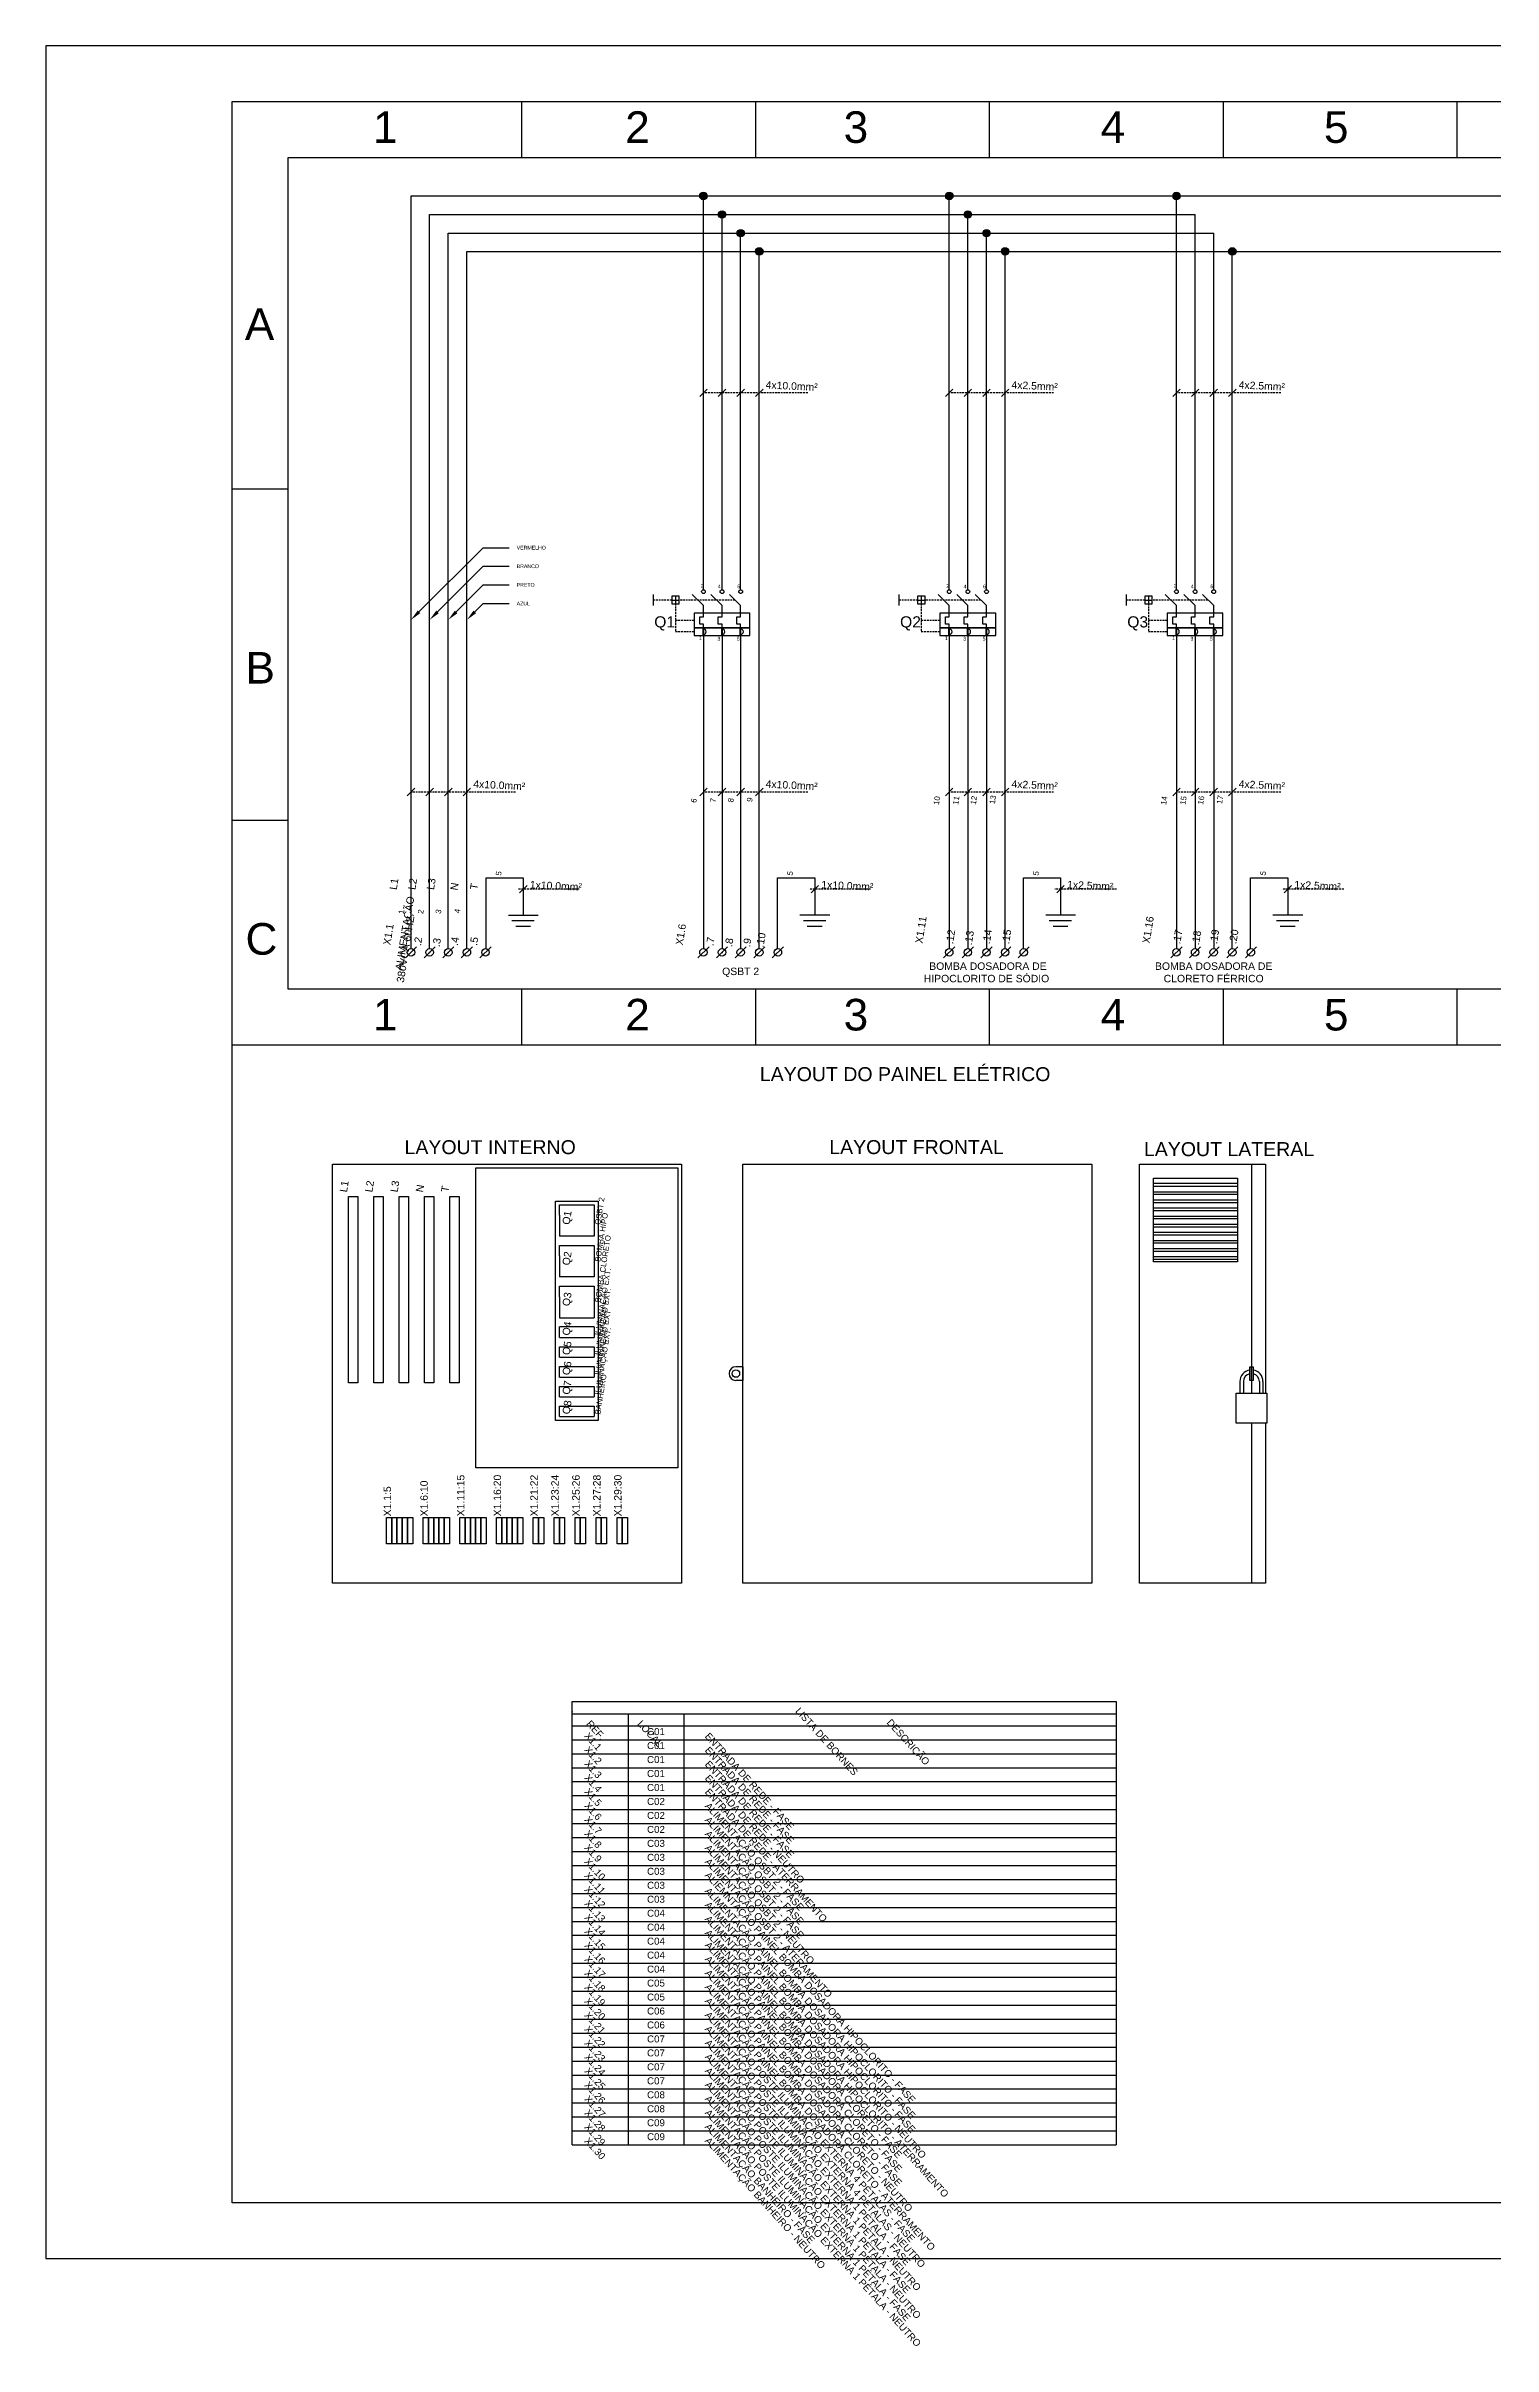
# Model space of a CAD drawing. Header units: millimetres. Extents: x 100 to 940, y 77 to 694.
# Drawn here: x 100 to 489, y 77 to 694 of the extents above; entities that cross this region are included whole.
import ezdxf
from ezdxf import colors
from ezdxf.entities.mleader import LeaderData, LeaderLine
from ezdxf.enums import TextEntityAlignment as Align
from ezdxf.math import Vec2, Vec3

# ---------------------------------------------------------------- set-up
doc = ezdxf.new("R2010")
doc.units = ezdxf.units.MM
doc.linetypes.add('DASHED', pattern=[0.75, 0.5, -0.25])
doc.styles.add('Annotative', font='arial.ttf')
doc.styles.add('Notes', font='arial.ttf', dxfattribs={"height": 3})

msp = doc.modelspace()

# ---------------------------------------------------------------- hatches: boundary and pattern name
h = msp.add_hatch(color=256)
h.dxf.hatch_style = 1
h.paths.add_polyline_path([(277.51, 653.7, 1), (275.51, 653.7, 1)])
h = msp.add_hatch(color=256)
h.dxf.hatch_style = 1
h.paths.add_polyline_path([(343.51, 653.7, 1), (341.51, 653.7, 1)])
h = msp.add_hatch(color=256)
h.dxf.hatch_style = 1
h.paths.add_polyline_path([(404.51, 653.7, 1), (402.51, 653.7, 1)])
h = msp.add_hatch(color=256)
h.dxf.hatch_style = 1
h.paths.add_polyline_path([(282.51, 648.7, 1), (280.51, 648.7, 1)])
h = msp.add_hatch(color=256)
h.dxf.hatch_style = 1
h.paths.add_polyline_path([(348.51, 648.7, 1), (346.51, 648.7, 1)])
h = msp.add_hatch(color=256)
h.dxf.hatch_style = 1
h.paths.add_polyline_path([(287.51, 643.7, 1), (285.51, 643.7, 1)])
h = msp.add_hatch(color=256)
h.dxf.hatch_style = 1
h.paths.add_polyline_path([(353.51, 643.7, 1), (351.51, 643.7, 1)])
h = msp.add_hatch(color=256)
h.dxf.hatch_style = 1
h.paths.add_polyline_path([(292.51, 638.8, 1), (290.51, 638.8, 1)])
h = msp.add_hatch(color=256)
h.dxf.hatch_style = 1
h.paths.add_polyline_path([(358.51, 638.8, 1), (356.51, 638.8, 1)])
h = msp.add_hatch(color=256)
h.dxf.hatch_style = 1
h.paths.add_polyline_path([(419.51, 638.8, 1), (417.51, 638.8, 1)])

# ---------------------------------------------------------------- linework, layer by layer
for p, q in [((227.78, 664), (227.78, 679)), ((290.56, 664), (290.56, 679)), ((353.33, 664), (353.33, 679)), ((416.11, 664), (416.11, 679)), ((478.89, 664), (478.89, 679)), ((198.01, 653.7), (674.51, 653.7)), ((198.01, 451.64), (198.01, 653.7)), ((203.01, 648.7), (408.51, 648.7)), ((203.01, 451.64), (203.01, 648.7)), ((276.51, 547.96), (276.51, 653.7)), ((281.51, 547.96), (281.51, 648.7)), ((342.51, 547.96), (342.51, 653.7)), ((347.51, 547.96), (347.51, 648.7)), ((403.51, 547.96), (403.51, 653.7)), ((408.51, 547.96), (408.51, 648.7)), ((208.01, 643.7), (413.51, 643.7)), ((208.01, 451.64), (208.01, 643.7)), ((286.51, 547.96), (286.51, 643.7)), ((352.51, 547.96), (352.51, 643.7)), ((413.51, 547.96), (413.51, 643.7)), ((213.01, 451.64), (213.01, 638.8)), ((213.01, 638.8), (679.51, 638.8)), ((291.51, 451.64), (291.51, 638.8)), ((357.51, 451.64), (357.51, 638.8)), ((418.51, 451.64), (418.51, 638.8)), ((277.51, 601.83), (275.51, 599.83)), ((282.51, 601.83), (280.51, 599.83)), ((287.51, 601.83), (285.51, 599.83)), ((292.51, 601.83), (290.51, 599.83)), ((343.51, 601.83), (341.51, 599.83)), ((348.51, 601.83), (346.51, 599.83)), ((353.51, 601.83), (351.51, 599.83)), ((358.51, 601.83), (356.51, 599.83)), ((404.51, 601.83), (402.51, 599.83)), ((409.51, 601.83), (407.51, 599.83)), ((414.51, 601.83), (412.51, 599.83)), ((419.51, 601.83), (417.51, 599.83)), ((165, 575), (150, 575)), ((263.01, 546.72), (263.01, 543.72)), ((268.01, 545.22), (270.01, 545.22)), ((269.01, 546.22), (269.01, 544.22)), ((276.51, 543.72), (273.51, 546.72)), ((276.51, 541.72), (276.51, 543.72)), ((281.51, 543.72), (278.51, 546.72)), ((281.51, 541.72), (281.51, 543.72)), ((286.51, 543.72), (283.51, 546.72)), ((286.51, 541.72), (286.51, 543.72)), ((329.01, 546.72), (329.01, 543.72)), ((334.01, 545.22), (336.01, 545.22)), ((335.01, 546.22), (335.01, 544.22)), ((342.51, 543.72), (339.51, 546.72)), ((342.51, 541.72), (342.51, 543.72)), ((347.51, 543.72), (344.51, 546.72)), ((347.51, 541.72), (347.51, 543.72)), ((352.51, 543.72), (349.51, 546.72)), ((352.51, 541.72), (352.51, 543.72)), ((390.01, 546.72), (390.01, 543.72)), ((395.01, 545.22), (397.01, 545.22)), ((396.01, 546.22), (396.01, 544.22)), ((403.51, 543.72), (400.51, 546.72)), ((403.51, 541.72), (403.51, 543.72)), ((408.51, 543.72), (405.51, 546.72)), ((408.51, 541.72), (408.51, 543.72)), ((413.51, 543.72), (410.51, 546.72)), ((413.51, 541.72), (413.51, 543.72)), ((275.51, 538.72), (275.51, 540.72)), ((275.51, 540.72), (276.51, 540.71)), ((276.51, 538.72), (275.51, 538.72)), ((276.51, 540.71), (276.51, 541.72)), ((276.51, 537.72), (276.51, 538.72)), ((280.51, 538.72), (280.51, 540.72)), ((280.51, 540.72), (281.51, 540.72)), ((281.51, 538.72), (280.51, 538.72)), ((281.51, 540.72), (281.51, 541.72)), ((281.51, 537.72), (281.51, 538.72)), ((285.51, 538.72), (285.51, 540.72)), ((285.51, 540.72), (286.51, 540.72)), ((286.51, 538.72), (285.51, 538.72)), ((286.51, 540.72), (286.51, 541.72)), ((286.51, 537.72), (286.51, 538.72)), ((341.51, 538.72), (341.51, 540.72)), ((341.51, 540.72), (342.51, 540.71)), ((342.51, 538.72), (341.51, 538.72)), ((342.51, 540.71), (342.51, 541.72)), ((342.51, 537.72), (342.51, 538.72)), ((346.51, 538.72), (346.51, 540.72)), ((346.51, 540.72), (347.51, 540.72)), ((347.51, 538.72), (346.51, 538.72)), ((347.51, 540.72), (347.51, 541.72)), ((347.51, 537.72), (347.51, 538.72)), ((351.51, 538.72), (351.51, 540.72)), ((351.51, 540.72), (352.51, 540.72)), ((352.51, 538.72), (351.51, 538.72)), ((352.51, 540.72), (352.51, 541.72)), ((352.51, 537.72), (352.51, 538.72)), ((402.51, 538.72), (402.51, 540.72)), ((402.51, 540.72), (403.51, 540.71)), ((403.51, 538.72), (402.51, 538.72)), ((403.51, 540.71), (403.51, 541.72)), ((403.51, 537.72), (403.51, 538.72)), ((407.51, 538.72), (407.51, 540.72)), ((407.51, 540.72), (408.51, 540.72)), ((408.51, 538.72), (407.51, 538.72)), ((408.51, 540.72), (408.51, 541.72)), ((408.51, 537.72), (408.51, 538.72)), ((412.51, 538.72), (412.51, 540.72)), ((412.51, 540.72), (413.51, 540.72)), ((413.51, 538.72), (412.51, 538.72)), ((413.51, 540.72), (413.51, 541.72)), ((413.51, 537.72), (413.51, 538.72)), ((276.51, 535.72), (276.51, 451.64)), ((281.51, 535.72), (281.51, 451.64)), ((286.51, 535.72), (286.51, 451.64)), ((342.51, 535.72), (342.51, 533.72)), ((342.51, 535.72), (342.51, 451.64)), ((347.51, 535.72), (347.51, 533.72)), ((347.51, 535.72), (347.51, 451.64)), ((352.51, 535.72), (352.51, 533.72)), ((352.51, 535.72), (352.51, 451.64)), ((403.51, 535.72), (403.51, 533.72)), ((403.51, 535.72), (403.51, 451.64)), ((408.51, 535.72), (408.51, 533.72)), ((408.51, 535.72), (408.51, 451.64)), ((413.51, 535.72), (413.51, 533.72)), ((413.51, 535.72), (413.51, 451.64)), ((199.01, 494.68), (197.01, 492.68)), ((204.01, 494.68), (202.01, 492.68)), ((209.01, 494.68), (207.01, 492.68)), ((214.01, 494.68), (212.01, 492.68)), ((277.51, 494.68), (275.51, 492.68)), ((282.51, 494.68), (280.51, 492.68)), ((287.51, 494.68), (285.51, 492.68)), ((292.51, 494.68), (290.51, 492.68)), ((343.51, 494.68), (341.51, 492.68)), ((348.51, 494.68), (346.51, 492.68)), ((353.51, 494.68), (351.51, 492.68)), ((358.51, 494.68), (356.51, 492.68)), ((404.51, 494.68), (402.51, 492.68)), ((409.51, 494.68), (407.51, 492.68)), ((414.51, 494.68), (412.51, 492.68)), ((419.51, 494.68), (417.51, 492.68)), ((165, 486), (150, 486)), ((203.01, 451.64), (203.01, 483.4)), ((208.01, 451.64), (208.01, 483.4)), ((218.15, 451.65), (218.15, 470.65)), ((218.15, 470.65), (228.15, 470.65)), ((228.15, 470.65), (228.15, 460.65)), ((296.41, 451.68), (296.41, 470.68)), ((296.41, 470.68), (306.41, 470.68)), ((306.41, 470.68), (306.41, 460.68)), ((362.41, 451.68), (362.41, 470.68)), ((362.41, 470.68), (372.41, 470.68)), ((372.41, 470.68), (372.41, 460.68)), ((423.41, 451.68), (423.41, 470.68)), ((423.41, 470.68), (433.41, 470.68)), ((433.41, 470.68), (433.41, 460.68)), ((229.15, 468.6), (227.15, 466.6)), ((307.41, 468.63), (305.41, 466.63)), ((373.41, 468.63), (371.41, 466.63)), ((434.41, 468.63), (432.41, 466.63)), ((224.15, 460.65), (232.15, 460.65)), ((225.1, 459.15), (231.1, 459.15)), ((226.11, 457.65), (230.11, 457.65)), ((302.41, 460.68), (310.41, 460.68)), ((303.36, 459.18), (309.36, 459.18)), ((304.37, 457.68), (308.37, 457.68)), ((368.41, 460.68), (376.41, 460.68)), ((369.36, 459.18), (375.36, 459.18)), ((370.37, 457.68), (374.37, 457.68)), ((429.41, 460.68), (437.41, 460.68)), ((430.36, 459.18), (436.36, 459.18)), ((431.37, 457.68), (435.37, 457.68)), ((196.51, 449.14), (199.51, 452.14)), ((201.51, 449.14), (204.51, 452.14)), ((206.51, 449.14), (209.51, 452.14)), ((211.51, 449.14), (214.51, 452.14)), ((216.51, 449.14), (219.51, 452.14)), ((275.01, 449.14), (278.01, 452.14)), ((280.01, 449.14), (283.01, 452.14)), ((285.01, 449.14), (288.01, 452.14)), ((290.01, 449.14), (293.01, 452.14)), ((295.01, 449.14), (298.01, 452.14)), ((341.01, 449.14), (344.01, 452.14)), ((346.01, 449.14), (349.01, 452.14)), ((351.01, 449.14), (354.01, 452.14)), ((356.01, 449.14), (359.01, 452.14)), ((361.01, 449.14), (364.01, 452.14)), ((402.01, 449.14), (405.01, 452.14)), ((407.01, 449.14), (410.01, 452.14)), ((412.01, 449.14), (415.01, 452.14)), ((417.01, 449.14), (420.01, 452.14)), ((422.01, 449.14), (425.01, 452.14)), ((227.78, 425.74), (227.78, 440.74)), ((290.56, 425.74), (290.56, 440.74)), ((353.33, 425.74), (353.33, 440.74)), ((416.11, 425.74), (416.11, 440.74)), ((478.89, 425.74), (478.89, 440.74)), ((165, 425.74), (150, 425.74)), ((730, 425.74), (165, 425.74)), ((423.65, 393.82), (423.65, 332.3)), ((237.84, 382.88), (247.21, 382.88)), ((237.84, 380.07), (237.84, 382.88)), ((247.21, 382.88), (247.21, 380.07)), ((419.9, 388.56), (397.37, 388.56)), ((397.37, 387.89), (419.9, 387.89)), ((397.37, 386.38), (419.9, 386.38)), ((397.37, 385.71), (419.9, 385.71)), ((397.37, 384.21), (419.9, 384.21)), ((397.37, 383.53), (419.9, 383.53)), ((237.84, 380.07), (237.84, 374.44)), ((247.21, 380.07), (247.21, 374.44)), ((397.37, 382.03), (419.9, 382.03)), ((397.37, 381.35), (419.9, 381.35)), ((397.37, 379.85), (419.9, 379.85)), ((397.37, 379.17), (419.9, 379.17)), ((397.37, 377.67), (419.9, 377.67)), ((397.37, 377), (419.9, 377)), ((247.21, 374.44), (237.84, 374.44)), ((237.84, 371.94), (247.21, 371.94)), ((237.84, 369.13), (237.84, 371.94)), ((247.21, 371.94), (247.21, 369.13)), ((397.37, 375.5), (419.9, 375.5)), ((397.37, 374.82), (419.9, 374.82)), ((397.37, 373.32), (419.9, 373.32)), ((397.37, 372.64), (419.9, 372.64)), ((397.37, 371.14), (419.9, 371.14)), ((397.37, 370.46), (419.9, 370.46)), ((237.84, 369.13), (237.84, 363.51)), ((247.21, 369.13), (247.21, 363.51)), ((397.37, 368.96), (419.9, 368.96)), ((397.37, 368.29), (419.9, 368.29)), ((247.21, 363.51), (237.84, 363.51)), ((237.84, 361.01), (247.21, 361.01)), ((237.84, 358.19), (237.84, 361.01)), ((237.84, 358.19), (237.84, 352.57)), ((247.21, 361.01), (247.21, 358.19)), ((247.21, 358.19), (247.21, 352.57)), ((237.84, 352.57), (247.21, 352.57)), ((247.21, 350.07), (237.84, 350.07)), ((237.84, 347.26), (237.84, 350.07)), ((237.84, 347.26), (247.21, 347.26)), ((247.21, 350.07), (247.21, 347.26)), ((237.84, 344.76), (247.21, 344.76)), ((237.84, 341.94), (237.84, 344.76)), ((237.84, 341.94), (247.21, 341.94)), ((247.21, 344.76), (247.21, 341.94)), ((237.84, 339.44), (247.21, 339.44)), ((237.84, 336.63), (237.84, 339.44)), ((237.84, 336.63), (247.21, 336.63)), ((237.84, 334.13), (247.21, 334.13)), ((237.84, 331.32), (237.84, 334.13)), ((247.21, 339.44), (247.21, 336.63)), ((247.21, 334.13), (247.21, 331.32)), ((287.08, 339.41), (285.23, 339.41)), ((287.08, 335.72), (285.23, 335.72)), ((287.08, 339.41), (287.08, 335.72)), ((237.84, 331.32), (247.21, 331.32)), ((237.84, 328.82), (247.21, 328.82)), ((237.84, 326.01), (237.84, 328.82)), ((247.21, 328.82), (247.21, 326.01)), ((237.84, 326.01), (247.21, 326.01)), ((423.65, 324.23), (423.65, 281.32)), ((241.28, 130.52), (241.28, 249.5)), ((241.28, 249.5), (387.29, 249.5)), ((387.29, 249.5), (387.29, 130.52)), ((241.28, 246.24), (387.29, 246.24)), ((241.28, 243.02), (387.29, 243.02)), ((256.28, 246.24), (256.28, 130.52)), ((271.28, 246.24), (271.28, 130.52)), ((241.28, 239.27), (387.29, 239.27)), ((241.28, 235.52), (387.29, 235.52)), ((241.28, 231.77), (387.29, 231.77)), ((241.28, 228.02), (387.29, 228.02)), ((241.28, 224.27), (387.29, 224.27)), ((241.28, 220.52), (387.29, 220.52)), ((241.28, 216.77), (387.29, 216.77)), ((241.28, 213.02), (387.29, 213.02)), ((241.28, 209.27), (387.29, 209.27)), ((241.28, 205.52), (387.29, 205.52)), ((241.28, 201.77), (387.29, 201.77)), ((241.28, 198.02), (387.29, 198.02)), ((241.28, 194.27), (387.29, 194.27)), ((241.28, 190.52), (387.29, 190.52)), ((241.28, 186.77), (387.29, 186.77)), ((241.28, 183.02), (387.29, 183.02)), ((241.28, 179.27), (387.29, 179.27)), ((241.28, 175.52), (387.29, 175.52)), ((241.28, 171.77), (387.29, 171.77)), ((241.28, 168.02), (387.29, 168.02)), ((241.28, 164.27), (387.29, 164.27)), ((241.28, 160.52), (387.29, 160.52)), ((241.28, 156.77), (387.29, 156.77)), ((241.28, 153.02), (387.29, 153.02)), ((241.28, 149.27), (387.29, 149.27)), ((241.28, 145.52), (387.29, 145.52)), ((241.28, 141.77), (387.29, 141.77)), ((241.28, 138.02), (387.29, 138.02)), ((241.28, 138.02), (387.29, 138.02)), ((241.28, 134.27), (387.29, 134.27)), ((241.28, 130.52), (387.29, 130.52))]:
    msp.add_line(p, q)
at = {"linetype": 'DASHED'}
for p, q in [((304.52, 600.83), (276.51, 600.83)), ((370.52, 600.83), (342.51, 600.83)), ((431.52, 600.83), (403.51, 600.83)), ((268.01, 545.22), (263.01, 545.22)), ((269.01, 544.22), (269.01, 536.72)), ((285.01, 545.22), (270.01, 545.22)), ((334.01, 545.22), (329.01, 545.22)), ((335.01, 544.22), (335.01, 536.72)), ((351.01, 545.22), (336.01, 545.22)), ((395.01, 545.22), (390.01, 545.22)), ((396.01, 544.22), (396.01, 536.72)), ((412.01, 545.22), (397.01, 545.22)), ((274.01, 539.72), (269.01, 539.72)), ((340.01, 539.72), (335.01, 539.72)), ((401.01, 539.72), (396.01, 539.72)), ((274.01, 536.72), (269.01, 536.72)), ((340.01, 536.72), (335.01, 536.72)), ((401.01, 536.72), (396.01, 536.72)), ((226.02, 493.68), (198.01, 493.68)), ((304.52, 493.68), (276.51, 493.68)), ((370.52, 493.68), (342.51, 493.68)), ((431.52, 493.68), (403.51, 493.68)), ((243.15, 467.6), (226.65, 467.6)), ((321.41, 467.63), (304.9, 467.63)), ((387.41, 467.63), (370.9, 467.63)), ((448.41, 467.63), (431.9, 467.63))]:
    msp.add_line(p, q, dxfattribs=at)
at = {"lineweight": 40}
for p, q in [((276.51, 535.72), (276.51, 537.72)), ((281.51, 535.72), (281.51, 537.72)), ((286.51, 535.72), (286.51, 537.72)), ((342.51, 535.72), (342.51, 537.72)), ((347.51, 535.72), (347.51, 537.72)), ((352.51, 535.72), (352.51, 537.72)), ((403.51, 535.72), (403.51, 537.72)), ((408.51, 535.72), (408.51, 537.72)), ((413.51, 535.72), (413.51, 537.72))]:
    msp.add_line(p, q, dxfattribs=at)
at = {"linetype": 'Continuous'}
for p, q in [((420.55, 335.43), (420.55, 332.3)), ((421.51, 335.43), (421.51, 332.3)), ((423.65, 335.72), (423.65, 339.41)), ((425.79, 335.43), (425.79, 332.3)), ((426.75, 335.43), (426.75, 332.3))]:
    msp.add_line(p, q, dxfattribs=at)
for points in [[(100, 100), (940, 100), (940, 693.94), (100, 693.94)], [(150, 679), (925, 679), (925, 115), (150, 115)], [(165, 664), (730, 664), (730, 440.74), (165, 440.74)], [(268.01, 544.22), (270.01, 544.22), (270.01, 546.22), (268.01, 546.22)], [(334.01, 544.22), (336.01, 544.22), (336.01, 546.22), (334.01, 546.22)], [(395.01, 544.22), (397.01, 544.22), (397.01, 546.22), (395.01, 546.22)], [(274.01, 537.72), (289.01, 537.72), (289.01, 541.72), (274.01, 541.72)], [(274.01, 535.72), (289.01, 535.72), (289.01, 537.72), (274.01, 537.72)], [(340.01, 537.72), (355.01, 537.72), (355.01, 541.72), (340.01, 541.72)], [(340.01, 535.72), (355.01, 535.72), (355.01, 537.72), (340.01, 537.72)], [(401.01, 537.72), (416.01, 537.72), (416.01, 541.72), (401.01, 541.72)], [(401.01, 535.72), (416.01, 535.72), (416.01, 537.72), (401.01, 537.72)], [(176.9, 393.82), (270.65, 393.82), (270.65, 281.32), (176.9, 281.32)], [(215.4, 392.82), (269.65, 392.82), (269.65, 312.28), (215.4, 312.28)], [(287.08, 393.82), (380.83, 393.82), (380.83, 281.32), (287.08, 281.32)], [(397.37, 390.06), (419.9, 390.06), (419.9, 367.54), (397.37, 367.54)], [(181.2, 385.06), (183.7, 385.06), (183.7, 335.06), (181.2, 335.06)], [(188, 385.06), (190.5, 385.06), (190.5, 335.06), (188, 335.06)], [(194.8, 385.06), (197.3, 385.06), (197.3, 335.06), (194.8, 335.06)], [(201.6, 385.06), (204.1, 385.06), (204.1, 335.06), (201.6, 335.06)], [(208.4, 385.06), (210.9, 385.06), (210.9, 335.06), (208.4, 335.06)], [(236.84, 383.88), (248.21, 383.88), (248.21, 325.01), (236.84, 325.01)], [(191.43, 291.86), (191.43, 298.9), (192.84, 298.9), (192.84, 291.86)], [(192.84, 291.86), (192.84, 298.9), (194.24, 298.9), (194.24, 291.86)], [(194.24, 291.86), (194.24, 298.9), (195.65, 298.9), (195.65, 291.86)], [(195.65, 291.86), (195.65, 298.9), (197.06, 298.9), (197.06, 291.86)], [(197.06, 291.86), (197.06, 298.9), (198.46, 298.9), (198.46, 291.86)], [(201.27, 291.86), (201.27, 298.9), (202.68, 298.9), (202.68, 291.86)], [(202.68, 291.86), (202.68, 298.9), (204.09, 298.9), (204.09, 291.86)], [(204.09, 291.86), (204.09, 298.9), (205.49, 298.9), (205.49, 291.86)], [(205.49, 291.86), (205.49, 298.9), (206.9, 298.9), (206.9, 291.86)], [(206.9, 291.86), (206.9, 298.9), (208.31, 298.9), (208.31, 291.86)], [(211.12, 291.86), (211.12, 298.9), (212.52, 298.9), (212.52, 291.86)], [(212.52, 291.86), (212.52, 298.9), (213.93, 298.9), (213.93, 291.86)], [(213.93, 291.86), (213.93, 298.9), (215.34, 298.9), (215.34, 291.86)], [(215.34, 291.86), (215.34, 298.9), (216.74, 298.9), (216.74, 291.86)], [(216.74, 291.86), (216.74, 298.9), (218.15, 298.9), (218.15, 291.86)], [(220.96, 291.86), (220.96, 298.9), (222.37, 298.9), (222.37, 291.86)], [(222.37, 291.86), (222.37, 298.9), (223.77, 298.9), (223.77, 291.86)], [(223.77, 291.86), (223.77, 298.9), (225.18, 298.9), (225.18, 291.86)], [(225.18, 291.86), (225.18, 298.9), (226.59, 298.9), (226.59, 291.86)], [(226.59, 291.86), (226.59, 298.9), (227.99, 298.9), (227.99, 291.86)], [(230.81, 291.86), (230.81, 298.9), (232.21, 298.9), (232.21, 291.86)], [(232.21, 291.86), (232.21, 298.9), (233.62, 298.9), (233.62, 291.86)], [(236.43, 291.86), (236.43, 298.9), (237.84, 298.9), (237.84, 291.86)], [(237.84, 291.86), (237.84, 298.9), (239.24, 298.9), (239.24, 291.86)], [(242.06, 291.86), (242.06, 298.9), (243.46, 298.9), (243.46, 291.86)], [(243.46, 291.86), (243.46, 298.9), (244.87, 298.9), (244.87, 291.86)], [(247.68, 291.86), (247.68, 298.9), (249.09, 298.9), (249.09, 291.86)], [(249.09, 291.86), (249.09, 298.9), (250.49, 298.9), (250.49, 291.86)], [(253.31, 291.86), (253.31, 298.9), (254.71, 298.9), (254.71, 291.86)], [(254.71, 291.86), (254.71, 298.9), (256.12, 298.9), (256.12, 291.86)]]:
    msp.add_lwpolyline(points, close=True)
msp.add_lwpolyline([(427.41, 324.23), (427.41, 281.32), (393.62, 281.32), (393.62, 393.82), (427.41, 393.82), (427.41, 332.3)])
for points in [[(423.2, 339.41), (424.11, 339.41), (424.11, 335.72), (423.2, 335.72)], [(419.51, 332.3), (427.79, 332.3), (427.79, 324.23), (419.51, 324.23)]]:
    msp.add_lwpolyline(points, close=True, dxfattribs=at)
for centre, radius in [((276.51, 653.7), 1), ((342.51, 653.7), 1), ((403.51, 653.7), 1), ((281.51, 648.7), 1), ((347.51, 648.7), 1), ((286.51, 643.7), 1), ((352.51, 643.7), 1), ((291.51, 638.8), 1), ((357.51, 638.8), 1), ((418.51, 638.8), 1), ((276.51, 547.46), 0.5), ((281.51, 547.46), 0.5), ((286.51, 547.46), 0.5), ((342.51, 547.46), 0.5), ((347.51, 547.46), 0.5), ((352.51, 547.46), 0.5), ((403.51, 547.46), 0.5), ((408.51, 547.46), 0.5), ((413.51, 547.46), 0.5), ((198.01, 450.64), 1), ((203.01, 450.64), 1), ((208.01, 450.64), 1), ((213.01, 450.64), 1), ((218.01, 450.64), 1), ((276.51, 450.64), 1), ((281.51, 450.64), 1), ((286.51, 450.64), 1), ((291.51, 450.64), 1), ((296.51, 450.64), 1), ((342.51, 450.64), 1), ((347.51, 450.64), 1), ((352.51, 450.64), 1), ((357.51, 450.64), 1), ((362.51, 450.64), 1), ((403.51, 450.64), 1), ((408.51, 450.64), 1), ((413.51, 450.64), 1), ((418.51, 450.64), 1), ((423.51, 450.64), 1), ((285.23, 337.57), 1.01)]:
    msp.add_circle(centre, radius)
for centre, radius, start, end in [((276.51, 536.72), 0.75, 270, 90), ((281.51, 536.72), 0.75, 270, 90), ((286.51, 536.72), 0.75, 270, 90), ((342.51, 536.72), 0.75, 270, 90), ((347.51, 536.72), 0.75, 270, 90), ((352.51, 536.72), 0.75, 270, 90), ((403.51, 536.72), 0.75, 270, 90), ((408.51, 536.72), 0.75, 270, 90), ((413.51, 536.72), 0.75, 270, 90), ((285.23, 337.57), 1.84, 90, 270)]:
    msp.add_arc(centre, radius, start, end)
for radius, start, end in [(3.1, 98.46306, 180), (2.14, 102.30979, 180), (3.1, 0, 81.53694), (2.14, 0, 77.69021)]:
    msp.add_arc((423.65, 335.43), radius, start, end, dxfattribs=at)
for p in [(203.01, 450.64), (208.01, 450.64), (281.51, 450.64), (286.51, 450.64), (408.51, 450.64), (413.51, 450.64), (241.28, 246.77), (241.28, 246.77)]:
    msp.add_point(p)

# ---------------------------------------------------------------- texts
at = {"style": 'Notes'}
for s, height, p in [('1', 8.48, (187.8, 667.93)), ('2', 8.48, (255.51, 667.93)), ('3', 8.48, (314.16, 667.93)), ('4', 8.48, (383.17, 667.93)), ('5', 8.48, (443.11, 667.93)), ('A', 8.48, (153.39, 615.03)), ('2', 1, (275.75, 548.52)), ('2', 1, (341.75, 548.52)), ('2', 1, (402.75, 548.52)), ('4', 1, (280.39, 548.38)), ('6', 1, (285.61, 548.38)), ('4', 1, (346.39, 548.38)), ('6', 1, (351.61, 548.38)), ('4', 1, (407.39, 548.38)), ('6', 1, (412.61, 548.38)), ('Q1', 3, (263.31, 537.85)), ('Q2', 3, (329.31, 537.85)), ('Q3', 3, (390.31, 537.85)), ('B', 8.48, (153.57, 522.79)), ('1', 1, (275.32, 534.47)), ('3', 1, (280.26, 534.34)), ('5', 1, (285.48, 534.34)), ('1', 1, (341.32, 534.47)), ('3', 1, (346.26, 534.34)), ('5', 1, (351.48, 534.34)), ('1', 1, (402.32, 534.47)), ('3', 1, (407.26, 534.34)), ('5', 1, (412.48, 534.34)), ('C', 8.48, (153.57, 450.01)), ('1', 8.48, (187.8, 429.67)), ('2', 8.48, (255.51, 429.67)), ('3', 8.48, (314.16, 429.67)), ('4', 8.48, (383.17, 429.67)), ('5', 8.48, (443.11, 429.67)), ('C01', 1.875, (261.37, 240.52)), ('C01', 1.875, (261.37, 236.77)), ('C01', 1.875, (261.37, 233.02)), ('C01', 1.875, (261.37, 229.27)), ('C01', 1.875, (261.37, 225.52)), ('C02', 1.875, (261.37, 221.77)), ('C02', 1.875, (261.37, 218.02)), ('C02', 1.875, (261.37, 214.27)), ('C03', 1.875, (261.37, 210.52)), ('C03', 1.875, (261.37, 206.77)), ('C03', 1.875, (261.37, 203.02)), ('C03', 1.875, (261.37, 199.27)), ('C03', 1.875, (261.37, 195.52)), ('C04', 1.875, (261.37, 191.77)), ('C04', 1.875, (261.37, 188.02)), ('C04', 1.875, (261.37, 184.27)), ('C04', 1.875, (261.37, 180.52)), ('C04', 1.875, (261.37, 176.77)), ('C05', 1.875, (261.37, 173.02)), ('C05', 1.875, (261.37, 169.27)), ('C06', 1.875, (261.37, 165.52)), ('C06', 1.875, (261.37, 161.77)), ('C07', 1.875, (261.37, 158.02)), ('C07', 1.875, (261.37, 154.27)), ('C07', 1.875, (261.37, 150.52)), ('C07', 1.875, (261.37, 146.77)), ('C08', 1.875, (261.37, 143.02)), ('C08', 1.875, (261.37, 139.27)), ('C09', 1.875, (261.37, 135.52)), ('C09', 1.875, (261.37, 131.77))]:
    msp.add_text(s, height=height, dxfattribs=at).set_placement(p)
for s, height, rotation, style, p in [('4x10.0mm²', 2, 357.27678, 'Notes', (293.18, 602.01)), ('4x2.5mm²', 2, 357.27678, 'Notes', (359.18, 602.01)), ('4x2.5mm²', 2, 357.27678, 'Notes', (420.18, 602.01)), ('4x10.0mm²', 2, 357.27678, 'Notes', (214.68, 494.86)), ('4x10.0mm²', 2, 357.27678, 'Notes', (293.18, 494.86)), ('4x2.5mm²', 2, 357.27678, 'Notes', (359.18, 494.86)), ('4x2.5mm²', 2, 357.27678, 'Notes', (420.18, 494.86)), ('L1', 2, 80.89904, 'Notes', (194.16, 467.31)), ('L2', 2, 80.89904, 'Notes', (199.16, 467.31)), ('L3', 2, 80.89904, 'Notes', (204.16, 467.31)), ('N', 2, 80.89904, 'Notes', (210.49, 467.17)), ('T', 2, 80.89904, 'Notes', (215.79, 467.31)), ('1x10.0mm²', 2, 357.27678, 'Notes', (229.87, 467.83)), ('1x10.0mm²', 2, 357.27678, 'Notes', (308.13, 467.86)), ('1x2.5mm²', 2, 357.27678, 'Notes', (374.13, 467.86)), ('1x2.5mm²', 2, 357.27678, 'Notes', (435.13, 467.86)), ('L1', 2, 80.89904, 'Notes', (180.81, 386.13)), ('L2', 2, 80.89904, 'Notes', (187.61, 386.13)), ('L3', 2, 80.89904, 'Notes', (194.41, 386.13)), ('N', 2, 80.89904, 'Notes', (201.21, 386.13)), ('T', 2, 80.89904, 'Notes', (208.01, 386.13)), ('QSBT 2', 1.5, 80.89904, 'Notes', (248.8, 377.42)), ('Q1', 2, 80.89904, 'Notes', (240.56, 377.42)), ('BOMBA HIPO', 1.5, 80.89904, 'Notes', (248.8, 367.5)), ('BOMBA CLORETO', 1.5, 80.89904, 'Notes', (248.8, 356.56)), ('Q2', 2, 80.89904, 'Notes', (240.56, 366.49)), ('ILUMINAÇÃO EXT.', 1.5, 80.89904, 'Notes', (248.8, 347.73)), ('Q3', 2, 80.89904, 'Notes', (240.56, 355.55)), ('ILUMINAÇÃO EXT.', 1.5, 80.89904, 'Notes', (248.8, 342.42)), ('ILUMINAÇÃO EXT', 1.5, 80.89904, 'Notes', (248.8, 337.11)), ('Q4', 2, 80.89904, 'Notes', (240.56, 347.67)), ('Q5', 2, 80.89904, 'Notes', (240.56, 342.42)), ('ILUMINAÇÃO EXT.', 1.5, 80.89904, 'Notes', (248.8, 331.8)), ('Q6', 2, 80.89904, 'Notes', (240.56, 337.03)), ('Q7', 2, 80.89904, 'Notes', (240.56, 331.81)), ('BANHEIRO', 1.5, 80.89904, 'Notes', (248.8, 326.48)), ('Q8', 2, 80.89904, 'Notes', (240.56, 326.52)), ('X1.6:10', 2, 90, 'Annotative', (202.5, 299.23)), ('X1.11:15', 2, 90, 'Annotative', (212.34, 299.23)), ('X1.16:20', 2, 90, 'Annotative', (222.18, 299.23)), ('X1.21:22', 2, 90, 'Annotative', (232.03, 299.23)), ('X1.23:24', 2, 90, 'Annotative', (237.65, 299.23)), ('X1.25:26', 2, 90, 'Annotative', (243.28, 299.23)), ('X1.27:28', 2, 90, 'Annotative', (248.9, 299.23)), ('X1.29:30', 2, 90, 'Annotative', (254.53, 299.23)), ('X1.1:5', 2, 90, 'Annotative', (192.65, 299.23)), ('LISTA DE BORNES', 1.875, 312.16458, 'Notes', (301.07, 246.86)), ('X1.1', 1.875, 312.16458, 'Notes', (244.39, 240.2)), ('REF.', 1.875, 312.16458, 'Notes', (244.94, 243.44)), ('LOCAL.', 1.875, 312.16458, 'Notes', (258.65, 243.44)), ('ENTRADA DE REDE - FASE', 1.875, 312.16458, 'Notes', (276.77, 240.1)), ('DESCRIÇÃO', 1.875, 312.16458, 'Notes', (325.59, 243.79)), ('X1.2', 1.875, 312.16458, 'Notes', (244.39, 236.45)), ('ENTRADA DE REDE - FASE', 1.875, 312.16458, 'Notes', (276.77, 236.35)), ('X1.3', 1.875, 312.16458, 'Notes', (244.39, 232.7)), ('X1.4', 1.875, 312.16458, 'Notes', (244.39, 228.95)), ('ENTRADA DE REDE - FASE', 1.875, 312.16458, 'Notes', (276.77, 232.6)), ('ENTRADA DE REDE - NEUTRO', 1.875, 312.16458, 'Notes', (276.77, 228.85)), ('X1.5', 1.875, 312.16458, 'Notes', (244.39, 225.2)), ('X1.6', 1.875, 312.16458, 'Notes', (244.39, 221.45)), ('ENTRADA DE REDE - ATERRAMENTO', 1.875, 312.16458, 'Notes', (276.77, 225.16)), ('X1.7', 1.875, 312.16458, 'Notes', (244.39, 217.7)), ('ALIMENTAÇÃO QSBT 2 - FASE', 1.875, 312.16458, 'Notes', (276.77, 221.35)), ('ALIMENTAÇÃO QSBT 2 - FASE', 1.875, 312.16458, 'Notes', (276.77, 217.6)), ('X1.8', 1.875, 312.16458, 'Notes', (244.39, 213.95)), ('X1.9', 1.875, 312.16458, 'Notes', (244.39, 210.2)), ('ALIMENTAÇÃO QSBT 2 - FASE', 1.875, 312.16458, 'Notes', (276.77, 213.85)), ('ALIMENTAÇÃO QSBT 2 - NEUTRO', 1.875, 312.16458, 'Notes', (276.77, 210.1)), ('X1.10', 1.875, 312.16458, 'Notes', (244.39, 206.45)), ('X1.11', 1.875, 312.16458, 'Notes', (244.39, 202.7)), ('ALIMENTAÇÃO QSBT 2 - ATERAMENTO', 1.875, 312.16458, 'Notes', (276.77, 206.41)), ('X1:12', 1.875, 312.16458, 'Notes', (244.39, 198.95)), ('ALIEMNTAÇÃO PAINEL BOMBA DOSADORA HIPOCLORITO - FASE', 1.875, 312.16458, 'Notes', (276.77, 202.77)), ('ALIMENTAÇÃO PAINEL BOMBA DOSADORA HIPOCLORITO - FASE', 1.875, 312.16458, 'Notes', (276.77, 198.54)), ('X1.13', 1.875, 312.16458, 'Notes', (244.39, 195.2)), ('X1.14', 1.875, 312.16458, 'Notes', (244.39, 191.45)), ('ALIMENTAÇÃO PAINEL BOMBA DOSADORA HIPOCLORITO - FASE', 1.875, 312.16458, 'Notes', (276.77, 194.79)), ('ALIMENTAÇÃO PAINEL BOMBA DOSADORA HIPOCLORITO - NEUTRO', 1.875, 312.16458, 'Notes', (276.77, 191.04)), ('X1.15', 1.875, 312.16458, 'Notes', (244.39, 187.7)), ('ALIMENTAÇÃO PAINEL BOMBA DOSADORA HIPOCLORITO - ATERRAMENTO', 1.875, 312.16458, 'Notes', (276.77, 187.29)), ('X1.16', 1.875, 312.16458, 'Notes', (244.39, 183.95)), ('X1.17', 1.875, 312.16458, 'Notes', (244.39, 180.2)), ('ALIMENTAÇÃO PAINEL BOMBA DOSADORA CLORETO - FASE', 1.875, 312.16458, 'Notes', (276.77, 184.02)), ('ALIMENTAÇÃO PAINEL BOMBA DOSADORA CLORETO - FASE', 1.875, 312.16458, 'Notes', (276.77, 180.27)), ('X1.18', 1.875, 312.16458, 'Notes', (244.39, 176.45)), ('X1.19', 1.875, 312.16458, 'Notes', (244.39, 172.7)), ('ALIMENTAÇÃO PAINEL BOMBA DOSADORA CLORETO - FASE', 1.875, 312.16458, 'Notes', (276.77, 176.52)), ('ALIMENTAÇÃO PAINEL BOMBA DOSADORA CLORETO - NEUTRO', 1.875, 312.16458, 'Notes', (276.77, 172.77)), ('X1.20', 1.875, 312.16458, 'Notes', (244.39, 168.95)), ('ALIMENTAÇÃO PAINEL BOMBA DOSADORA CLORETO - ATERRAMENTO', 1.875, 312.16458, 'Notes', (276.77, 169.02)), ('X1.21', 1.875, 312.16458, 'Notes', (244.39, 165.2)), ('X1.22', 1.875, 312.16458, 'Notes', (244.39, 161.45)), ('ALIMENTAÇÃO POSTE ILUMINAÇÃO EXTERNA 4 PÉTALAS - FASE', 1.875, 312.16458, 'Notes', (276.77, 165.27)), ('ALIMENTAÇÃO POSTE ILUMINAÇÃO EXTERNA 4 PÉTALAS - NEUTRO', 1.875, 312.16458, 'Notes', (276.77, 161.52)), ('X1.23', 1.875, 312.16458, 'Notes', (244.39, 157.7)), ('X1.24', 1.875, 312.16458, 'Notes', (244.39, 153.95)), ('ALIMENTAÇÃO POSTE ILUMINAÇÃO EXTERNA 1 PÉTALA - FASE', 1.875, 312.16458, 'Notes', (276.77, 157.77)), ('ALIMENTAÇÃO POSTE ILUMINAÇÃO EXTERNA 1 PÉTALA - NEUTRO', 1.875, 312.16458, 'Notes', (276.77, 154.02)), ('X1.25', 1.875, 312.16458, 'Notes', (244.39, 150.2)), ('ALIMENTAÇÃO POSTE ILUMINAÇÃO EXTERNA 1 PÉTALA - FASE', 1.875, 312.16458, 'Notes', (276.77, 150.27)), ('X1.26', 1.875, 312.16458, 'Notes', (244.39, 146.45)), ('X1.27', 1.875, 312.16458, 'Notes', (244.39, 142.7)), ('ALIMENTAÇÃO POSTE ILUMINAÇÃO EXTERNA 1 PÉTALA - NEUTRO', 1.875, 312.16458, 'Notes', (276.77, 146.52)), ('ALIMENTAÇÃO POSTE ILUMINAÇÃO EXTERNA 1 PÉTALA - FASE', 1.875, 312.16458, 'Notes', (276.77, 142.77)), ('X1.28', 1.875, 312.16458, 'Notes', (244.39, 138.95)), ('X1.29', 1.875, 312.16458, 'Notes', (244.39, 135.2)), ('ALIMENTAÇÃO POSTE ILUMINAÇÃO EXTERNA 1 PÉTALA - NEUTRO', 1.875, 312.16458, 'Notes', (276.77, 139.02)), ('ALIMENTAÇÃO BANHEIRO - FASE', 1.875, 312.16458, 'Notes', (276.77, 135.27)), ('X1.30', 1.875, 312.16458, 'Notes', (244.39, 131.45)), ('ALIMENTAÇÃO BANHEIRO - NEUTRO', 1.875, 312.16458, 'Notes', (276.77, 131.52))]:
    msp.add_text(s, height=height, rotation=rotation, dxfattribs=dict(style=style)).set_placement(p)
for s, height, p in [('6', 1.5, (274.66, 491.28)), ('7', 1.5, (279.85, 491.33)), ('8', 1.5, (284.6, 491.37)), ('9', 1.5, (289.68, 491.51)), ('10', 1.5, (339.91, 491.28)), ('11', 1.5, (345.09, 491.33)), ('12', 1.5, (349.84, 491.37)), ('13', 1.5, (354.93, 491.51)), ('14', 1.5, (400.91, 491.28)), ('15', 1.5, (406.09, 491.33)), ('16', 1.5, (410.84, 491.37)), ('17', 1.5, (415.93, 491.51)), ('5', 1.5, (222.27, 471.72)), ('5', 1.5, (300.53, 471.75)), ('5', 1.5, (366.53, 471.75)), ('5', 1.5, (427.53, 471.75)), ('ALIMENTAÇÃO', 2, (197.32, 455.62)), ('X1.1', 2, (192.92, 455.29)), ('380VCA 60HZ', 2, (197.49, 451.3)), ('1', 1.5, (196.16, 461.4)), ('2', 1.5, (201.35, 461.45)), ('3', 1.5, (206.1, 461.49)), ('4', 1.5, (211.18, 461.63)), ('X1.6', 2, (271.42, 455.29)), ('X1.11', 2, (335.89, 456.53)), ('X1.16', 2, (396.89, 456.53)), ('.2', 2, (200.86, 453.43)), ('.3', 2, (205.88, 453.16)), ('.4', 2, (210.73, 453.47)), ('.5', 2, (215.91, 453.47)), ('.7', 2, (279.36, 453.43)), ('.8', 2, (284.38, 453.16)), ('.9', 2, (289.24, 453.13)), ('.10', 2, (292.95, 453.83)), ('.12', 2, (343.83, 454.67)), ('.13', 2, (348.86, 454.4)), ('.14', 2, (353.71, 454.71)), ('.15', 2, (358.89, 454.71)), ('.17', 2, (404.83, 454.67)), ('.18', 2, (409.86, 454.4)), ('.19', 2, (414.71, 454.71)), ('.20', 2, (419.89, 454.71))]:
    msp.add_text(s, height=height, rotation=80.89904, dxfattribs=at).set_placement(p, align=Align.CENTER)
for s, width, gutter_width, insert, char_height, attachment_point, style in [('QSBT 2', 29.7994, 28.38, (286.51, 445.26), 2, 5, 'Annotative'), (' BOMBA DOSADORA DE \\PHIPOCLORITO DE SÓDIO', 55.9943, 28.38, (352.51, 445.26), 2, 5, 'Annotative'), ('BOMBA DOSADORA DE\\PCLORETO FÉRRICO', 55.9943, 28.38, (413.51, 445.26), 2, 5, 'Annotative'), ('LAYOUT DO PAINEL ELÉTRICO', 141.5358, 15, (291.66, 419.82), 3.75, 1, 'Notes'), ('LAYOUT INTERNO', 141.5358, 15, (196.26, 400.22), 3.75, 1, 'Notes'), ('LAYOUT FRONTAL', 141.5358, 15, (310.3, 400.24), 3.75, 1, 'Notes'), ('LAYOUT LATERAL', 141.5358, 15, (394.78, 399.69), 3.75, 1, 'Notes')]:
    msp.add_mtext_dynamic_manual_height_columns(s, width=width, gutter_width=gutter_width, heights=[0], dxfattribs=dict(insert=insert, char_height=char_height, attachment_point=attachment_point, style=style))

# ---------------------------------------------------------------- leaders
ml = msp.add_multileader_mtext('Standard')
ml.set_content('VERMELHO', color=256, style='Notes')
ml.set_leader_properties()
ml.build(insert=Vec2(0, 0))
ml.multileader.update_dxf_attribs({"dogleg_length": 7, "arrow_head_size": 3})
ctx = ml.context
ctx.base_point, ctx.char_height, ctx.arrow_head_size, ctx.plane_origin = Vec3(224.37, 559.27), 1, 3, Vec3(198.01, 539.91)
notes = []
notes.append((ctx, [(0, (1, 1, 0), (217.37, 559.27), (1, 0), 7, [(0, [(198.01, 539.91)], 0, [])])]))
ctx.mtext.insert, ctx.mtext.flow_direction = Vec3(226.37, 559.78), 5
ml = msp.add_multileader_mtext('Standard')
ml.set_content('BRANCO', color=256, style='Notes')
ml.set_leader_properties()
ml.build(insert=Vec2(0, 0))
ml.multileader.update_dxf_attribs({"dogleg_length": 7, "arrow_head_size": 3})
ctx = ml.context
ctx.base_point, ctx.char_height, ctx.arrow_head_size, ctx.plane_origin = Vec3(224.37, 554.27), 1, 3, Vec3(203.01, 539.91)
notes.append((ctx, [(0, (1, 1, 0), (217.37, 554.27), (1, 0), 7, [(0, [(203.01, 539.91)], 0, [])])]))
ctx.mtext.insert, ctx.mtext.flow_direction = Vec3(226.37, 554.78), 5
ml = msp.add_multileader_mtext('Standard')
ml.set_content('PRETO', color=256, style='Notes')
ml.set_leader_properties()
ml.build(insert=Vec2(0, 0))
ml.multileader.update_dxf_attribs({"dogleg_length": 7, "arrow_head_size": 3})
ctx = ml.context
ctx.base_point, ctx.char_height, ctx.arrow_head_size, ctx.plane_origin = Vec3(224.37, 549.27), 1, 3, Vec3(208.01, 539.91)
notes.append((ctx, [(0, (1, 1, 0), (217.37, 549.27), (1, 0), 7, [(0, [(208.01, 539.91)], 0, [])])]))
ctx.mtext.insert, ctx.mtext.flow_direction = Vec3(226.37, 549.78), 5
ml = msp.add_multileader_mtext('Standard')
ml.set_content('AZUL', color=256, style='Notes')
ml.set_leader_properties()
ml.build(insert=Vec2(0, 0))
ml.multileader.update_dxf_attribs({"dogleg_length": 7, "arrow_head_size": 3})
ctx = ml.context
ctx.base_point, ctx.char_height, ctx.arrow_head_size, ctx.plane_origin = Vec3(224.37, 544.27), 1, 3, Vec3(213.01, 539.91)
notes.append((ctx, [(0, (1, 1, 0), (217.37, 544.27), (1, 0), 7, [(0, [(213.01, 539.91)], 0, [])])]))
ctx.mtext.insert, ctx.mtext.flow_direction = Vec3(226.37, 544.78), 5
for ctx, leaders in notes:
    for number, flags, end, landing, length, lines in leaders:
        leader = LeaderData()
        leader.index, (leader.has_last_leader_line, leader.has_dogleg_vector, leader.attachment_direction) = number, flags
        leader.last_leader_point, leader.dogleg_vector, leader.dogleg_length = Vec3(end), Vec3(landing), length
        for number, points, colour, breaks in lines:
            line = LeaderLine()
            line.index, line.vertices, line.color, line.breaks = number, Vec3.list(points), colors.encode_raw_color(colour), breaks
            leader.lines.append(line)
        ctx.leaders.append(leader)

doc.saveas('drawing.dxf')
